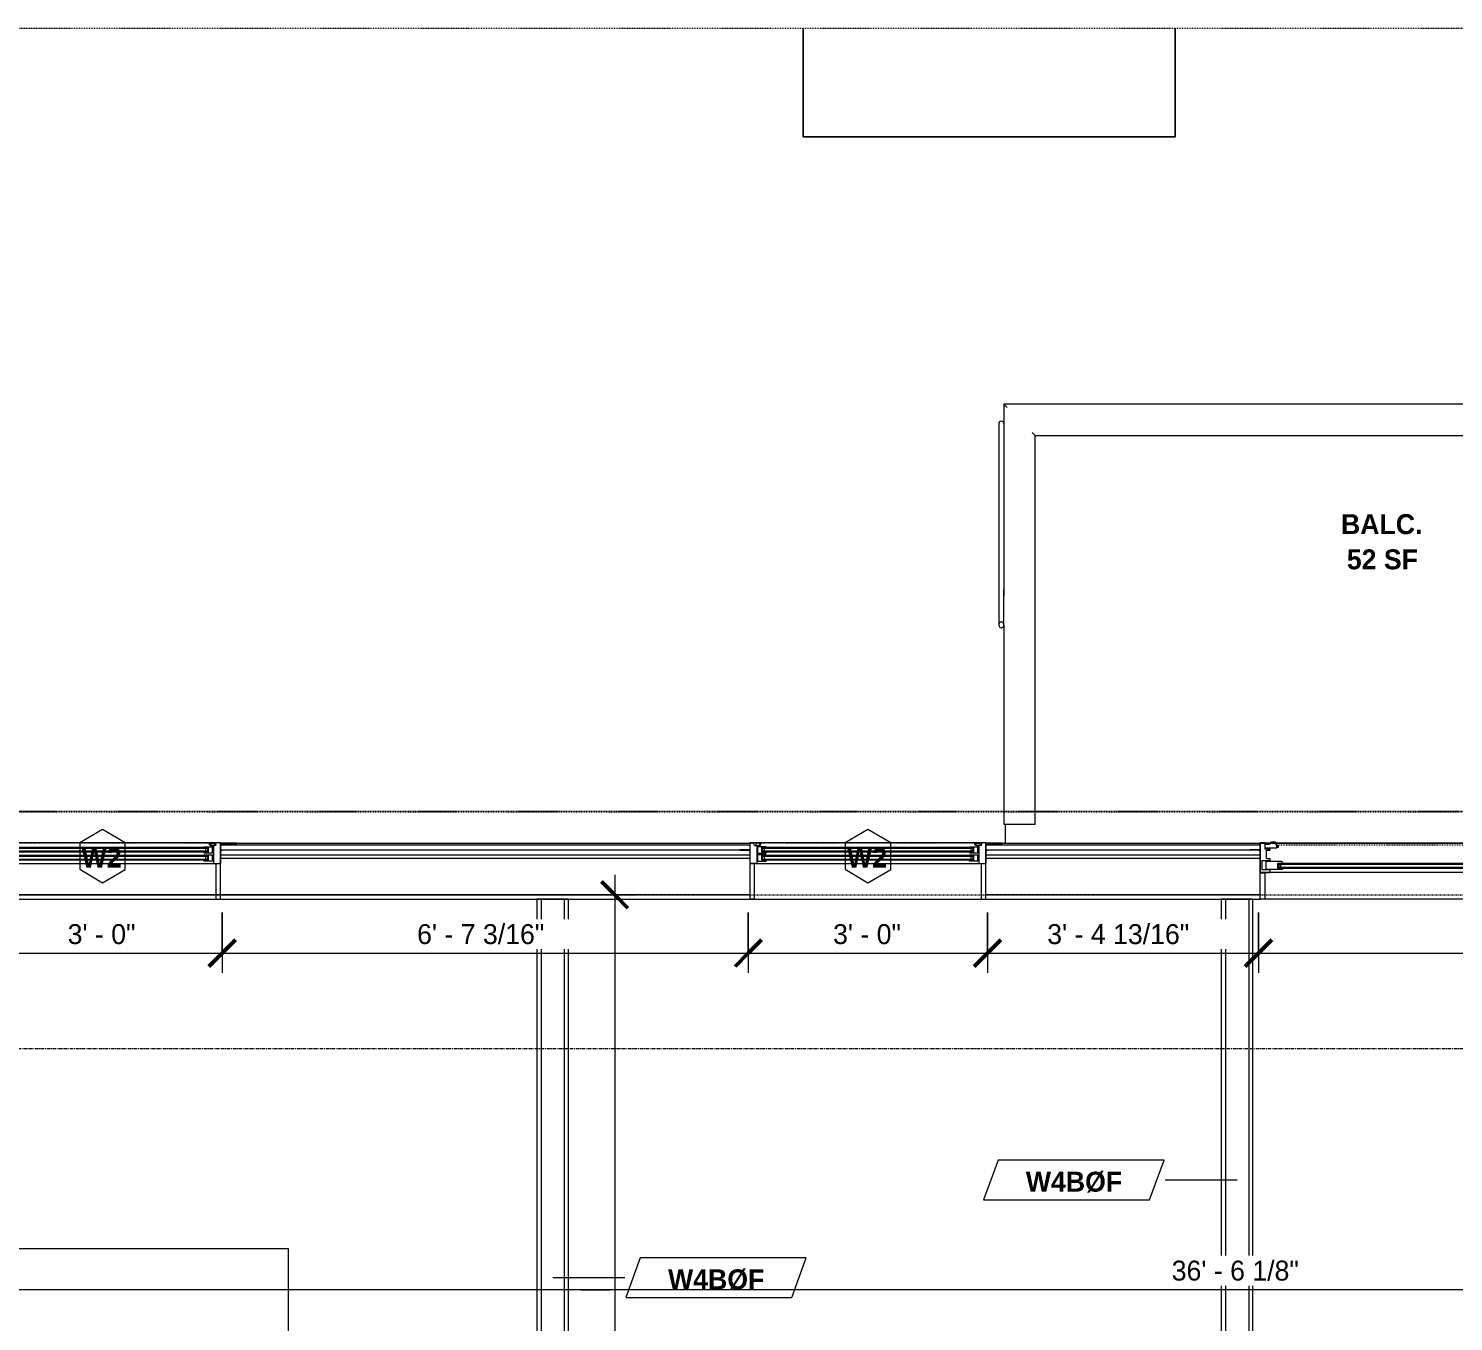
# Model space of a CAD drawing. Header units: inches. Extents: x -4058 to -1781, y 9814 to 12264.
# Drawn here: x -2477.5 to -2263.1, y 12046.1 to 12240.8 of the extents above; entities that cross this region are included whole.
import ezdxf

# ---------------------------------------------------------------- set-up
doc = ezdxf.new("R2010")
doc.units = ezdxf.units.IN
doc.header["$MEASUREMENT"] = 0
for name, pattern in [('Aligning Line 1_8_', [0.25, 0.125, -0.125]), ('Dash', [0.25, 0.125, -0.125]), ('Dash 3_32_', [0.1875, 0.09375, -0.09375]), ('Dash_2_', [0.25, 0.125, -0.125]), ('Grid Line 1_2_', [0.875, 0.5, -0.125, 0.125, -0.125])]:
    doc.linetypes.add(name, pattern=pattern)
for name, color, linetype, lineweight in [('0-1', 7, 'Continuous', 5), ('0-2', 7, 'Continuous', 9), ('A-ANNO-DIMS', 211, 'Continuous', 9), ('A-ANNO-DIMS-32', 211, 'Continuous', 9), ('A-AREA-IDEN', 2, 'Continuous', 9), ('A-DETL-1', 90, 'Dash 3_32_', 9), ('A-DETL-GENF-1', 7, 'Continuous', 9), ('A-DETL-GENF-2', 92, 'Continuous', 18), ('A-DETL-GENF-HDLN-1', 7, 'Dash', 9), ('A-DETL-GENF-HDLN-2', 1, 'Continuous', 18), ('A-DOOR', 31, 'Continuous', 18), ('A-DOOR-1', 7, 'Continuous', 9), ('A-DOOR-FRAM-1', 7, 'Continuous', 9), ('A-FLOR-1', 7, 'Continuous', 9), ('A-FLOR-2', 192, 'Continuous', 9), ('A-FLOR-HRAL-1', 7, 'Continuous', 9), ('A-GLAZ', 151, 'Continuous', 18), ('A-GLAZ-1', 7, 'Continuous', 9), ('A-GLAZ-IDEN', 152, 'Continuous', 9), ('A-WALL-1', 7, 'Continuous', 9), ('A-WALL-2', 113, 'Continuous', 9), ('A-WALL-IDEN', 211, 'Continuous', 9), ('C-TOPO', 7, 'Continuous', 9), ('G-ANNO-SYMB', 111, 'Aligning Line 1_8_', 9), ('I-FURN', 30, 'Continuous', 9), ('S-BEAM-1', 7, 'Continuous', 9), ('S-GRID-1', 1, 'Grid Line 1_2_', 9)]:
    doc.layers.add(name, color=color, linetype=linetype, lineweight=lineweight)
doc.layers.add('0-4', color=250, linetype='Dash_2_')
doc.styles.add('Century Gothic', font='ufonts.com_century-gothic.ttf', dxfattribs={"height": 3})
doc.styles.add('Century Gothic_B', font='GOTHICB.TTF', dxfattribs={"height": 3})
doc.dimstyles.new('THE_DIMENSION_STRING_2', dxfattribs={"dimscale": 12, "dimtxt": 3.132505, "dimasz": 0.333333, "dimexe": 0.25, "dimexo": 0.166667, "dimgap": 0.041667, "dimtad": 1, "dimdec": 4, "dimrnd": 0.0625, "dimzin": 3, "dimdsep": 46, "dimlunit": 4, "dimtxsty": 'Century Gothic', "dimblk1": 'OBLIQUE', "dimblk2": 'OBLIQUE', "dimsah": 1, "dimcen": 0.09, "dimdle": 0.25, "dimazin": 0, "dimtfac": 1, "dimtdec": 4, "dimtix": 1, "dimtmove": 0, "dimatfit": 3, "dimfxl": 1, "dimtvp": 1, "dimtfill": 1, "dimfrac": 2, "dimtolj": 1, "dimtzin": 0, "dimarcsym": 2})
doc.dimstyles.new('THE_DIMENSION_STRING_3', dxfattribs={"dimscale": 12, "dimtxt": 3.132505, "dimasz": 0.333333, "dimexe": 0.25, "dimexo": 0.166667, "dimgap": 0.041667, "dimtad": 1, "dimdec": 4, "dimrnd": 0.0625, "dimzin": 3, "dimdsep": 46, "dimlunit": 4, "dimtxsty": 'Century Gothic', "dimblk1": 'OBLIQUE', "dimblk2": 'OBLIQUE', "dimsah": 1, "dimcen": 0.09, "dimdle": 0.25, "dimazin": 0, "dimtfac": 1, "dimtdec": 4, "dimtix": 1, "dimtmove": 0, "dimatfit": 3, "dimfxl": 1, "dimtvp": 1, "dimtfill": 1, "dimfrac": 2, "dimtolj": 1, "dimtzin": 0, "dimarcsym": 2})
doc.dimstyles.new('THE_DIMENSION_STRING_4', dxfattribs={"dimscale": 12, "dimtxt": 3.132505, "dimasz": 0.333333, "dimexe": 0.25, "dimexo": 0.166667, "dimgap": 0.041667, "dimtad": 1, "dimdec": 4, "dimrnd": 0.0625, "dimzin": 3, "dimdsep": 46, "dimlunit": 4, "dimtxsty": 'Century Gothic', "dimblk1": 'OBLIQUE', "dimblk2": 'OBLIQUE', "dimsah": 1, "dimcen": 0.09, "dimdle": 0.25, "dimazin": 0, "dimtfac": 1, "dimtdec": 4, "dimtix": 1, "dimtmove": 0, "dimatfit": 3, "dimfxl": 1, "dimtvp": 1, "dimtfill": 1, "dimfrac": 2, "dimtolj": 1, "dimtzin": 0, "dimarcsym": 2})

# ---------------------------------------------------------------- blocks, each defined once
blk = doc.blocks.new('Door-Sliding-Marvin-2_Panel_Patio_Door-Essential - MARVIN ESSENTIAL SLIDING - 6_-0_X6_-10_ - 2ND FLOOR-3344872-UNIT PLANS - 2ND FLOOR')
at = {"layer": 'A-DETL-GENF-1'}
for p, q in [((-32.87, -2.72), (-32.87, -2.27)), ((-32.61, -2.72), (-32.61, -2.27))]:
    blk.add_line(p, q, dxfattribs=at)
at = {"layer": 'A-DETL-GENF-2'}
for p, q in [((-35.75, 4.19), (-35.06, 4.19)), ((-35.75, 0.22), (-35.75, 4.19)), ((-35.06, 4.19), (-35.06, 0.22)), ((35.06, 4.19), (35.75, 4.19)), ((35.06, 0.22), (35.06, 4.19)), ((35.75, 4.19), (35.75, 0.22)), ((-35.06, 0.22), (-35.75, 0.22)), ((-35.75, 0.19), (-34.25, 0.19)), ((-35.75, -4.28), (-35.75, 0.19)), ((-34.25, 0.19), (-34.25, -0.1)), ((35.75, 0.22), (35.06, 0.22)), ((-35.5, -0.25), (-34.39, -0.25)), ((-35.5, -1.63), (-35.5, -0.25)), ((-35.5, -1.63), (-34.25, -1.63)), ((-32.41, -1.94), (-34.81, -1.94)), ((-34.81, -1.94), (-34.81, -3.19)), ((-34.39, -0.25), (-34.25, -0.1)), ((-34.25, -1.63), (-34.25, -1.94)), ((-33.09, -2.13), (-32.34, -2.13)), ((-33.09, -2.88), (-33.09, -2.13)), ((-32.98, -2.27), (-32.98, -2.13)), ((-32.34, -2), (-32.41, -1.94)), ((-32.34, -2.13), (-32.34, -2)), ((-37.25, -3.19), (-37.25, -3.23)), ((-35.91, -3.19), (-37.25, -3.19)), ((-35.75, -3.23), (-37.25, -3.23)), ((-35.75, -3.08), (-35.91, -3.08)), ((-35.91, -3.19), (-35.91, -3.08)), ((-35, -4.28), (-35.75, -4.28)), ((-34.25, -3.31), (-35, -3.31)), ((-35, -3.31), (-35, -4.28)), ((-34.81, -3.19), (-32.46, -3.19)), ((-34.25, -3.19), (-34.25, -3.31)), ((-32.38, -2.88), (-33.09, -2.88)), ((-32.98, -2.72), (-32.98, -2.88)), ((-32.46, -3.19), (-32.38, -2.88))]:
    blk.add_line(p, q, dxfattribs=at)
at = {"layer": 'A-DETL-GENF-HDLN-1'}
blk.add_line((1.75, -3.94), (33.01, -3.94), dxfattribs=at)
at = {"layer": 'A-DETL-GENF-HDLN-2'}
for p, q in [((35.75, 0.19), (34.25, 0.19)), ((34.25, 0.19), (34.25, -0.1)), ((35.75, -4.28), (35.75, 0.19)), ((-1.41, -2), (-1.34, -1.94)), ((-1.41, -2.13), (-1.41, -2)), ((-0.66, -2.13), (-1.41, -2.13)), ((-1.34, -1.94), (0.87, -1.94)), ((1.34, -0.25), (-0.88, -0.25)), ((-0.88, -0.25), (-0.88, -1.72)), ((-0.88, -1.5), (1.29, -1.5)), ((0.24, -1.82), (-0.88, -1.72)), ((-0.77, -2.27), (-0.77, -2.13)), ((-0.66, -2.88), (-0.66, -2.13)), ((-0.24, -1.58), (-0.43, -1.58)), ((-0.43, -1.58), (-0.43, -1.68)), ((-0.43, -1.68), (0.43, -1.76)), ((-0.24, -1.51), (-0.24, -1.58)), ((-0.24, -1.62), (-0.24, -1.7)), ((-0.24, -1.62), (0.87, -1.72)), ((0.24, -1.82), (0.24, -1.74)), ((0.24, -1.86), (0.43, -1.86)), ((0.24, -1.93), (0.24, -1.86)), ((0.43, -1.86), (0.43, -1.76)), ((0.66, -1.19), (0.66, -0.44)), ((0.66, -0.44), (1.41, -0.44)), ((1.37, -1.19), (0.66, -1.19)), ((0.77, -0.58), (0.77, -0.44)), ((0.77, -1.04), (0.77, -1.19)), ((0.87, -1.72), (0.87, -3.19)), ((0.88, -1.04), (0.88, -0.58)), ((1.14, -1.04), (1.14, -0.58)), ((1.29, -1.5), (1.37, -1.19)), ((1.41, -0.31), (1.34, -0.25)), ((1.41, -0.44), (1.41, -0.31)), ((32.41, -0.31), (32.47, -0.25)), ((32.41, -0.44), (32.41, -0.31)), ((33.16, -0.44), (32.41, -0.44)), ((32.52, -1.5), (32.44, -1.19)), ((32.44, -1.19), (33.16, -1.19)), ((32.47, -0.25), (34.84, -0.25)), ((34.84, -1.5), (32.52, -1.5)), ((32.68, -1.04), (32.68, -0.58)), ((32.93, -1.04), (32.93, -0.58)), ((33.04, -0.58), (33.04, -0.44)), ((33.04, -1.04), (33.04, -1.19)), ((33.16, -1.19), (33.16, -0.44)), ((34.39, -0.25), (34.25, -0.1)), ((35.5, -1.63), (34.25, -1.63)), ((34.25, -1.63), (34.25, -1.94)), ((34.81, -1.94), (34.25, -1.94)), ((35.5, -0.25), (34.39, -0.25)), ((34.81, -1.94), (34.81, -3.19)), ((34.84, -0.25), (34.84, -1.5)), ((35.5, -1.63), (35.5, -0.25)), ((-32.87, -2.72), (-32.87, -2.27)), ((-32.61, -2.72), (-32.61, -2.27)), ((-1.29, -3.19), (-1.38, -2.88)), ((-1.38, -2.88), (-0.66, -2.88)), ((0.87, -3.19), (-1.29, -3.19)), ((-1.14, -2.72), (-1.14, -2.27)), ((-0.88, -2.72), (-0.88, -2.27)), ((-0.77, -2.72), (-0.77, -2.88)), ((-0.24, -4.05), (-0.24, -3.53)), ((-0.24, -3.53), (1.51, -3.53)), ((0.34, -4.05), (-0.24, -4.05)), ((0.6, -4.36), (0.34, -4.05)), ((1.35, -4.05), (1.51, -4.05)), ((1.35, -4.05), (1.35, -4.36)), ((1.51, -3.53), (1.51, -3.65)), ((1.51, -3.65), (1.75, -3.65)), ((1.51, -3.69), (1.51, -4.05)), ((1.71, -3.69), (1.51, -3.69)), ((1.64, -3.83), (1.64, -3.94)), ((1.64, -3.83), (1.71, -3.83)), ((1.75, -3.94), (1.64, -3.94)), ((1.71, -3.83), (1.71, -3.69)), ((1.75, -3.65), (1.75, -3.94)), ((33.25, -3.65), (33.01, -3.65)), ((33.01, -3.65), (33.01, -3.94)), ((33.01, -3.94), (33.12, -3.94)), ((33.05, -3.69), (33.25, -3.69)), ((33.05, -3.83), (33.05, -3.69)), ((33.12, -3.83), (33.05, -3.83)), ((33.12, -3.83), (33.12, -3.94)), ((33.25, -3.53), (33.25, -3.65)), ((35, -3.53), (33.25, -3.53)), ((33.25, -3.69), (33.25, -4.05)), ((33.41, -4.05), (33.25, -4.05)), ((33.41, -4.05), (33.41, -4.36)), ((34.16, -4.36), (34.42, -4.05)), ((34.81, -3.19), (34.25, -3.19)), ((34.25, -3.19), (34.25, -3.31)), ((34.25, -3.31), (35, -3.31)), ((34.42, -4.05), (35, -4.05)), ((35, -3.31), (35, -4.28)), ((35, -4.28), (35.75, -4.28)), ((35.75, -3.08), (35.9, -3.08)), ((35.75, -3.23), (37.25, -3.23)), ((35.9, -3.19), (35.9, -3.08)), ((35.9, -3.19), (37.25, -3.19)), ((37.25, -3.19), (37.25, -3.23)), ((1.35, -4.36), (0.6, -4.36)), ((33.41, -4.36), (34.16, -4.36))]:
    blk.add_line(p, q, dxfattribs=at)
at = {"layer": 'A-DOOR'}
for p, q in [((-32.98, -2.13), (-0.77, -2.13)), ((0.77, -0.44), (33.04, -0.44)), ((0.77, -0.58), (33.04, -0.58)), ((0.77, -1.04), (33.04, -1.04)), ((0.77, -1.19), (33.04, -1.19)), ((-32.98, -2.27), (-0.77, -2.27)), ((-32.98, -2.72), (-0.77, -2.72)), ((-32.98, -2.88), (-0.77, -2.88))]:
    blk.add_line(p, q, dxfattribs=at)
at = {"layer": 'A-DOOR-1'}
for p, q in [((-40.68, -4.19), (35.75, -4.19)), ((-40.68, -4.19), (-40.68, -4.25)), ((35.75, -4.25), (-40.68, -4.25)), ((35.75, -4.19), (35.75, -4.25))]:
    blk.add_line(p, q, dxfattribs=at)
at = {"layer": 'A-DOOR-FRAM-1'}
for p, q in [((-35.75, 0.19), (35.75, 0.19)), ((-35.75, -4.28), (-35.75, 0.19)), ((35.75, 0.19), (35.75, -4.28)), ((35.75, -4.28), (-35.75, -4.28))]:
    blk.add_line(p, q, dxfattribs=at)
blk = doc.blocks.new('Window-Double_Hung-Marvin-Essential - ESDH3066 - 2nd Floor-3357214-UNIT PLANS - 2ND FLOOR')
at = {"layer": 'A-DETL-GENF-HDLN-1'}
blk.add_line((16.1, 4.22), (-16.5, 4.22), dxfattribs=at)
at = {"layer": 'A-DETL-GENF-HDLN-2'}
for p, q in [((-19.25, 3.23), (-19.25, 3.19)), ((-17.75, 3.23), (-19.25, 3.23)), ((-19.25, 3.19), (-17.9, 3.19)), ((-17.9, 3.19), (-17.9, 3.08)), ((-17.9, 3.08), (-17.75, 3.08)), ((-17.75, 4.28), (-17.16, 4.28)), ((-17.75, 4.28), (-17.75, 1.19)), ((-17.08, 3.87), (-17.16, 4.28)), ((-17.08, 3.87), (-16.19, 3.87)), ((-16.85, 4.25), (-16.85, 3.87)), ((-16.3, 4.25), (-16.85, 4.25)), ((-16.38, 3.77), (-16.72, 3.77)), ((-16.72, 3.77), (-16.72, 1.19)), ((-15.34, 3.69), (-16.56, 3.69)), ((-16.56, 2.75), (-16.56, 3.69)), ((-16.56, 2.75), (-15.34, 2.75)), ((-15.34, 2.47), (-16.56, 2.47)), ((-16.56, 1.53), (-16.56, 2.47)), ((-16.38, 3.87), (-16.38, 3.77)), ((-16.3, 4.01), (-16.3, 4.25)), ((-16.18, 4.01), (-16.3, 4.01)), ((-16.19, 3.97), (-16.1, 3.97)), ((-16.19, 3.87), (-16.19, 3.97)), ((-16.18, 4.22), (-16.1, 4.22)), ((-16.18, 4.22), (-16.18, 4.01)), ((-16.1, 3.97), (-16.1, 4.22)), ((-15.94, 2.87), (-15.94, 3.59)), ((-15.94, 3.59), (-15.28, 3.59)), ((-15.28, 2.87), (-15.94, 2.87)), ((-15.94, 1.65), (-15.94, 2.37)), ((-15.94, 2.37), (-15.28, 2.37)), ((-15.84, 2.88), (-15.84, 3.57)), ((-15.84, 1.66), (-15.84, 2.35)), ((-15.54, 3.01), (-15.54, 3.45)), ((-15.54, 1.79), (-15.54, 2.23)), ((-15.34, 3.69), (-15.28, 3.63)), ((-15.34, 2.75), (-15.28, 2.81)), ((-15.34, 2.47), (-15.28, 2.41)), ((-15.28, 3.59), (-15.28, 3.63)), ((-15.28, 2.81), (-15.28, 2.87)), ((-15.28, 2.37), (-15.28, 2.41)), ((15.34, 3.69), (15.28, 3.63)), ((15.28, 3.59), (15.28, 3.63)), ((15.94, 3.59), (15.28, 3.59)), ((15.28, 2.81), (15.28, 2.87)), ((15.28, 2.87), (15.94, 2.87)), ((15.34, 2.75), (15.28, 2.81)), ((15.34, 2.47), (15.28, 2.41)), ((15.28, 2.37), (15.28, 2.41)), ((15.94, 2.37), (15.28, 2.37)), ((15.34, 3.69), (16.56, 3.69)), ((16.56, 2.75), (15.34, 2.75)), ((15.34, 2.47), (16.56, 2.47)), ((15.54, 3.01), (15.54, 3.45)), ((15.54, 1.79), (15.54, 2.23)), ((15.84, 2.88), (15.84, 3.57)), ((15.84, 1.66), (15.84, 2.35)), ((15.94, 2.87), (15.94, 3.59)), ((15.94, 1.65), (15.94, 2.37)), ((16.18, 4.22), (16.1, 4.22)), ((16.1, 3.97), (16.1, 4.22)), ((16.19, 3.97), (16.1, 3.97)), ((16.18, 4.22), (16.18, 4.01)), ((16.18, 4.01), (16.3, 4.01)), ((16.19, 3.87), (16.19, 3.97)), ((17.08, 3.87), (16.19, 3.87)), ((16.3, 4.01), (16.3, 4.25)), ((16.3, 4.25), (16.85, 4.25)), ((16.38, 3.87), (16.38, 3.77)), ((16.38, 3.77), (16.72, 3.77)), ((16.56, 2.75), (16.56, 3.69)), ((16.56, 1.53), (16.56, 2.47)), ((16.72, 3.77), (16.72, 1.19)), ((16.85, 4.25), (16.85, 3.87)), ((17.08, 3.87), (17.16, 4.28)), ((17.75, 4.28), (17.16, 4.28)), ((17.75, 4.28), (17.75, 1.19)), ((17.75, 3.23), (19.25, 3.23)), ((17.9, 3.08), (17.75, 3.08)), ((17.9, 3.19), (17.9, 3.08)), ((19.25, 3.19), (17.9, 3.19)), ((19.25, 3.23), (19.25, 3.19)), ((-16.72, 1.19), (-17.75, 1.19)), ((-17.13, 1.16), (-17.13, -4.19)), ((-16.56, 1.53), (-15.34, 1.53)), ((-15.28, 1.65), (-15.94, 1.65)), ((-15.34, 1.53), (-15.28, 1.59)), ((-15.28, 1.59), (-15.28, 1.65)), ((15.28, 1.59), (15.28, 1.65)), ((15.28, 1.65), (15.94, 1.65)), ((15.34, 1.53), (15.28, 1.59)), ((16.56, 1.53), (15.34, 1.53)), ((16.72, 1.19), (17.75, 1.19)), ((17.12, -4.19), (17.12, 1.16)), ((-17.13, -4.19), (-17.75, -4.19)), ((17.12, -4.19), (17.75, -4.19))]:
    blk.add_line(p, q, dxfattribs=at)
at = {"layer": 'A-GLAZ'}
for p, q in [((15.84, 3.57), (-15.84, 3.57)), ((15.84, 3.45), (-15.84, 3.45)), ((15.84, 3.01), (-15.84, 3.01)), ((15.84, 2.88), (-15.84, 2.88)), ((15.84, 2.35), (-15.84, 2.35)), ((15.84, 2.23), (-15.84, 2.23)), ((15.84, 1.79), (-15.84, 1.79)), ((15.84, 1.66), (-15.84, 1.66))]:
    blk.add_line(p, q, dxfattribs=at)
at = {"layer": 'A-GLAZ-1'}
for p, q in [((17.75, 4.28), (-17.75, 4.28)), ((-17.75, 4.28), (-17.75, 1.19)), ((17.75, 1.19), (17.75, 4.28)), ((20.21, 4.25), (17.75, 4.25)), ((17.75, 4.19), (20.21, 4.19)), ((20.21, 4.19), (20.21, 4.25)), ((-17.75, 1.19), (17.75, 1.19)), ((-17.75, 1.16), (-17.75, -4.19)), ((17.75, -4.19), (17.75, 1.16)), ((-17.75, -4.19), (17.75, -4.19))]:
    blk.add_line(p, q, dxfattribs=at)
blk = doc.blocks.new('Railing - Baluster_01-2700443-UNIT PLANS - 2ND FLOOR')
at = {"layer": 'A-FLOR-HRAL-1'}
for p, q in [((-0.59, 1.18), (0.59, 1.18)), ((-0.59, 0.59), (-0.59, 1.18)), ((0.59, 1.18), (0.59, 0.59))]:
    blk.add_line(p, q, dxfattribs=at)
blk = doc.blocks.new('Railing - Railing-3286693-UNIT PLANS - 2ND FLOOR')
at = {"layer": 'A-FLOR-HRAL-1'}
for p, q in [((-2216.67, 12184.2), (-2330.72, 12184.2)), ((-2330.72, 12184.2), (-2330.72, 12155.33)), ((-2216.67, 12120.95), (-2216.67, 12184.2)), ((-2326, 12179.48), (-2221.4, 12179.48)), ((-2326, 12120.95), (-2326, 12179.48)), ((-2221.4, 12179.48), (-2221.4, 12120.95)), ((-2330.72, 12151), (-2330.72, 12120.95)), ((-2330.25, 12120.95), (-2330.72, 12120.95)), ((-2326.47, 12120.95), (-2330.25, 12120.95)), ((-2326, 12120.95), (-2326.47, 12120.95)), ((-2220.93, 12120.95), (-2221.4, 12120.95)), ((-2217.15, 12120.95), (-2220.93, 12120.95)), ((-2216.67, 12120.95), (-2217.15, 12120.95))]:
    blk.add_line(p, q, dxfattribs=at)
for points, knots in [([(-2330.72, 12184.2), (-2330.72, 12184.2), (-2330.72, 12184.19), (-2330.69, 12184.17), (-2330.66, 12184.14), (-2330.63, 12184.11), (-2330.61, 12184.08), (-2330.58, 12184.06), (-2330.54, 12184.02), (-2330.5, 12183.97), (-2330.46, 12183.94), (-2330.42, 12183.9), (-2330.35, 12183.83), (-2330.29, 12183.77), (-2330.25, 12183.73)], [0, 0, 0, 0, 0.166667, 0.25, 0.333333, 0.416667, 0.458333, 0.5, 0.583333, 0.666667, 0.708333, 0.75, 0.833333, 1, 1, 1, 1]), ([(-2216.67, 12184.2), (-2216.67, 12184.2), (-2216.68, 12184.19), (-2216.71, 12184.17), (-2216.74, 12184.14), (-2216.77, 12184.11), (-2216.79, 12184.08), (-2216.82, 12184.06), (-2216.86, 12184.02), (-2216.9, 12183.97), (-2216.94, 12183.94), (-2216.98, 12183.9), (-2217.04, 12183.83), (-2217.11, 12183.77), (-2217.15, 12183.73)], [0, 0, 0, 0, 0.166667, 0.25, 0.333333, 0.416667, 0.458333, 0.5, 0.583333, 0.666667, 0.708333, 0.75, 0.833333, 1, 1, 1, 1]), ([(-2326.47, 12179.95), (-2326.43, 12179.91), (-2326.37, 12179.85), (-2326.29, 12179.77), (-2326.24, 12179.72), (-2326.21, 12179.69), (-2326.18, 12179.65), (-2326.14, 12179.62), (-2326.12, 12179.59), (-2326.09, 12179.57), (-2326.06, 12179.54), (-2326.03, 12179.51), (-2326.01, 12179.49), (-2326, 12179.48), (-2326, 12179.48)], [0, 0, 0, 0, 0.166667, 0.25, 0.333333, 0.375, 0.416667, 0.5, 0.541667, 0.583333, 0.666667, 0.75, 0.833333, 1, 1, 1, 1]), ([(-2220.93, 12179.95), (-2220.97, 12179.91), (-2221.03, 12179.85), (-2221.11, 12179.77), (-2221.15, 12179.72), (-2221.19, 12179.69), (-2221.22, 12179.65), (-2221.25, 12179.62), (-2221.28, 12179.59), (-2221.31, 12179.57), (-2221.34, 12179.54), (-2221.36, 12179.51), (-2221.39, 12179.49), (-2221.4, 12179.48), (-2221.4, 12179.48)], [0, 0, 0, 0, 0.166667, 0.25, 0.333333, 0.375, 0.416667, 0.5, 0.541667, 0.583333, 0.666667, 0.75, 0.833333, 1, 1, 1, 1])]:
    blk.add_open_spline(points, degree=3, knots=knots, dxfattribs=at)
at = {"rotation": 180}
blk.add_blockref('Railing - Baluster_01-2700443-UNIT PLANS - 2ND FLOOR', (-2219.04, 12121.54), dxfattribs=at)
blk = doc.blocks.new('Walls 11 - Walls 1-3286647-UNIT PLANS - 2ND FLOOR')
at = {"layer": 'S-BEAM-1'}
for p, q in [((-2331.47, 12181.35), (-2331.47, 12151)), ((-2330.72, 12151), (-2330.72, 12156.33))]:
    blk.add_line(p, q, dxfattribs=at)
at = {"layer": 'S-BEAM-1', "flags": 128}
for points in [[(-2330.72, 12151), (-2330.73, 12151.1), (-2330.77, 12151.2), (-2330.82, 12151.29), (-2330.89, 12151.36), (-2330.97, 12151.41), (-2331.05, 12151.44), (-2331.14, 12151.44), (-2331.23, 12151.41), (-2331.31, 12151.36), (-2331.38, 12151.29), (-2331.43, 12151.2), (-2331.46, 12151.1), (-2331.47, 12151)], [(-2331.47, 12151), (-2331.46, 12150.89), (-2331.43, 12150.79), (-2331.38, 12150.71), (-2331.31, 12150.64), (-2331.23, 12150.59), (-2331.14, 12150.56), (-2331.05, 12150.56), (-2330.97, 12150.59), (-2330.89, 12150.64), (-2330.82, 12150.71), (-2330.77, 12150.79), (-2330.73, 12150.89), (-2330.72, 12151)]]:
    blk.add_lwpolyline(points, dxfattribs=at)
at = {"layer": 'S-BEAM-1'}
blk.add_ellipse((-2331.1, 12181.35), major_axis=(0.375, 0), ratio=0.850805, start_param=0, end_param=3.141593, dxfattribs=at)
blk = doc.blocks.new('CTR - 1st Phase - Shell_rvt-1-UNIT PLANS - 2ND FLOOR')
at = {"layer": 'A-FLOR-1'}
blk.add_line((-2330.54, 12120.95), (-2330.54, 12118.09), dxfattribs=at)
at = {"layer": 'A-WALL-1'}
for p, q in [((-2368.94, 12117.84), (-2448.64, 12117.84)), ((-2368.94, 12118.09), (-2446.18, 12118.09)), ((-2292.14, 12117.84), (-2333.44, 12117.84)), ((-2292.14, 12118.09), (-2330.98, 12118.09)), ((-2368.94, 12117.09), (-2448.64, 12117.09)), ((-2368.94, 12116.34), (-2448.64, 12116.34)), ((-2368.94, 12115.84), (-2448.64, 12115.84)), ((-2448.64, 12115.09), (-2448.64, 12115.06)), ((-2368.94, 12115.06), (-2368.94, 12115.09)), ((-2292.14, 12117.09), (-2333.44, 12117.09)), ((-2292.14, 12116.34), (-2333.44, 12116.34)), ((-2292.14, 12115.84), (-2333.44, 12115.84)), ((-2333.44, 12115.09), (-2333.44, 12115.06)), ((-2292.14, 12113.68), (-2292.14, 12113.71)), ((-2368.94, 12110.34), (-2448.64, 12110.34)), ((-2448.64, 12109.71), (-2368.94, 12109.71)), ((-2292.14, 12110.34), (-2333.44, 12110.34)), ((-2333.44, 12109.71), (-2292.14, 12109.71))]:
    blk.add_line(p, q, dxfattribs=at)
at = {"layer": '0-2'}
for name, p in [('Railing - Railing-3286693-UNIT PLANS - 2ND FLOOR', (0, 0)), ('Walls 11 - Walls 1-3286647-UNIT PLANS - 2ND FLOOR', (0, 0)), ('Window-Double_Hung-Marvin-Essential - ESDH3066 - 2nd Floor-3357214-UNIT PLANS - 2ND FLOOR', (-2466.39, 12113.9)), ('Window-Double_Hung-Marvin-Essential - ESDH3066 - 2nd Floor-3357214-UNIT PLANS - 2ND FLOOR', (-2351.19, 12113.9))]:
    blk.add_blockref(name, p, dxfattribs=at)
at = {"layer": '0-2', "rotation": 180}
blk.add_blockref('Door-Sliding-Marvin-2_Panel_Patio_Door-Essential - MARVIN ESSENTIAL SLIDING - 6_-0_X6_-10_ - 2ND FLOOR-3344872-UNIT PLANS - 2ND FLOOR', (-2256.39, 12113.9), dxfattribs=at)
blk = doc.blocks.new('CTR  - Topography_rvt-1-UNIT PLANS - 2ND FLOOR')
at = {"layer": 'C-TOPO'}
for p, q in [((-2360.95, 12226.84), (-2360.95, 12240.76)), ((-2360.95, 12240.76), (-2360.95, 12226.84)), ((-2304.95, 12240.76), (-2304.95, 12224.44)), ((-2304.95, 12224.44), (-2304.95, 12240.76)), ((-2360.95, 12224.44), (-2360.95, 12226.84)), ((-2360.95, 12226.84), (-2360.95, 12224.44)), ((-2348.52, 12224.44), (-2360.95, 12224.44)), ((-2360.95, 12224.44), (-2348.52, 12224.44)), ((-2304.95, 12224.44), (-2348.52, 12224.44)), ((-2348.52, 12224.44), (-2304.95, 12224.44))]:
    blk.add_line(p, q, dxfattribs=at)
blk = doc.blocks.new('Bed-Standard - King 78_ x 80_-V115-UNIT PLANS - 2ND FLOOR')
at = {"layer": 'I-FURN'}
for p, q in [((-28.31, 38.08), (-28.31, -41.8)), ((49.69, -41.8), (49.69, 38.08)), ((-25.31, 36.2), (-25.31, 24.2)), ((-25.31, 36.2), (46.69, 36.2)), ((46.69, 36.2), (46.69, 24.2)), ((49.69, 24.2), (-28.31, 17.63)), ((-25.31, 24.2), (46.69, 24.2)), ((-28.31, -41.8), (49.69, -41.8))]:
    blk.add_line(p, q, dxfattribs=at)
blk = doc.blocks.new('DIMBLOCK593-UNIT PLANS - 2ND FLOOR')
at = {"layer": 'A-ANNO-DIMS-32'}
for p, q in [((-2484.39, 12107.71), (-2484.39, 12098.59)), ((-2484.39, 12101.59), (-2484.39, 12107.71)), ((-2448.39, 12107.71), (-2448.39, 12098.59)), ((-2448.39, 12101.59), (-2448.39, 12107.71)), ((-2484.39, 12101.59), (-2448.39, 12101.59))]:
    blk.add_line(p, q, dxfattribs=at)
at = {"layer": 'A-ANNO-DIMS-32', "lineweight": 50}
for p, q in [((-2484.39, 12101.59), (-2482.39, 12103.59)), ((-2448.39, 12101.59), (-2446.39, 12103.59)), ((-2484.39, 12101.59), (-2486.39, 12099.59)), ((-2448.39, 12101.59), (-2450.39, 12099.59))]:
    blk.add_line(p, q, dxfattribs=at)
at = {"layer": 'A-ANNO-DIMS-32', "color": 0, "insert": (-2471.63, 12105.94), "char_height": 3, "width": 12.5897, "attachment_point": 1, "line_spacing_factor": 0.984502, "style": 'Century Gothic', "bg_fill": 3, "box_fill_scale": 1.25, "bg_fill_color": 256, "bg_fill_true_color": 13158600, "bg_fill_transparency": 0}
blk.add_mtext('3\' - 0"', dxfattribs=at)
blk = doc.blocks.new('_Oblique')
at = {"color": 0, "linetype": 'ByBlock', "lineweight": -2}
blk.add_line((-0.5, -0.5), (0.5, 0.5), dxfattribs=at)
blk = doc.blocks.new('DIMBLOCK594-UNIT PLANS - 2ND FLOOR')
at = {"layer": 'A-ANNO-DIMS-32'}
for p, q in [((-2448.39, 12107.71), (-2448.39, 12098.59)), ((-2448.39, 12101.59), (-2448.39, 12107.71)), ((-2369.19, 12107.71), (-2369.19, 12098.59)), ((-2369.19, 12101.59), (-2369.19, 12107.71)), ((-2448.39, 12101.59), (-2369.19, 12101.59))]:
    blk.add_line(p, q, dxfattribs=at)
at = {"layer": 'A-ANNO-DIMS-32', "lineweight": 50}
for p, q in [((-2448.39, 12101.59), (-2446.39, 12103.59)), ((-2369.19, 12101.59), (-2367.19, 12103.59)), ((-2448.39, 12101.59), (-2450.39, 12099.59)), ((-2369.19, 12101.59), (-2371.19, 12099.59))]:
    blk.add_line(p, q, dxfattribs=at)
at = {"layer": 'A-ANNO-DIMS-32', "color": 0, "insert": (-2419.03, 12105.94), "char_height": 3, "width": 24.5827, "attachment_point": 1, "line_spacing_factor": 0.984502, "style": 'Century Gothic', "bg_fill": 3, "box_fill_scale": 1.25, "bg_fill_color": 256, "bg_fill_true_color": 13158600, "bg_fill_transparency": 0}
blk.add_mtext('6\' - 7 3/16"', dxfattribs=at)
blk = doc.blocks.new('DIMBLOCK595-UNIT PLANS - 2ND FLOOR')
at = {"layer": 'A-ANNO-DIMS-32'}
for p, q in [((-2369.19, 12107.71), (-2369.19, 12098.59)), ((-2369.19, 12101.59), (-2369.19, 12107.71)), ((-2333.19, 12107.71), (-2333.19, 12098.59)), ((-2333.19, 12101.59), (-2333.19, 12107.71)), ((-2369.19, 12101.59), (-2333.19, 12101.59))]:
    blk.add_line(p, q, dxfattribs=at)
at = {"layer": 'A-ANNO-DIMS-32', "lineweight": 50}
for p, q in [((-2369.19, 12101.59), (-2367.19, 12103.59)), ((-2333.19, 12101.59), (-2331.19, 12103.59)), ((-2369.19, 12101.59), (-2371.19, 12099.59)), ((-2333.19, 12101.59), (-2335.19, 12099.59))]:
    blk.add_line(p, q, dxfattribs=at)
at = {"layer": 'A-ANNO-DIMS-32', "color": 0, "insert": (-2356.43, 12105.94), "char_height": 3, "width": 12.5897, "attachment_point": 1, "line_spacing_factor": 0.984502, "style": 'Century Gothic', "bg_fill": 3, "box_fill_scale": 1.25, "bg_fill_color": 256, "bg_fill_true_color": 13158600, "bg_fill_transparency": 0}
blk.add_mtext('3\' - 0"', dxfattribs=at)
blk = doc.blocks.new('DIMBLOCK596-UNIT PLANS - 2ND FLOOR')
at = {"layer": 'A-ANNO-DIMS-32'}
for p, q in [((-2333.19, 12107.71), (-2333.19, 12098.59)), ((-2333.19, 12101.59), (-2333.19, 12107.71)), ((-2292.39, 12107.71), (-2292.39, 12098.59)), ((-2292.39, 12101.59), (-2292.39, 12107.71)), ((-2333.19, 12101.59), (-2292.39, 12101.59))]:
    blk.add_line(p, q, dxfattribs=at)
at = {"layer": 'A-ANNO-DIMS-32', "lineweight": 50}
for p, q in [((-2333.19, 12101.59), (-2331.19, 12103.59)), ((-2292.39, 12101.59), (-2290.39, 12103.59)), ((-2333.19, 12101.59), (-2335.19, 12099.59)), ((-2292.39, 12101.59), (-2294.39, 12099.59))]:
    blk.add_line(p, q, dxfattribs=at)
at = {"layer": 'A-ANNO-DIMS-32', "color": 0, "insert": (-2324.2, 12105.94), "char_height": 3, "width": 27.387, "attachment_point": 1, "line_spacing_factor": 0.984502, "style": 'Century Gothic', "bg_fill": 3, "box_fill_scale": 1.25, "bg_fill_color": 256, "bg_fill_true_color": 13158600, "bg_fill_transparency": 0}
blk.add_mtext('3\' - 4 13/16"', dxfattribs=at)
blk = doc.blocks.new('DIMBLOCK597-UNIT PLANS - 2ND FLOOR')
at = {"layer": 'A-ANNO-DIMS-32'}
for p, q in [((-2292.39, 12107.71), (-2292.39, 12098.59)), ((-2292.39, 12101.59), (-2292.39, 12107.71)), ((-2220.39, 12107.71), (-2220.39, 12098.59)), ((-2220.39, 12101.59), (-2220.39, 12107.71)), ((-2292.39, 12101.59), (-2220.39, 12101.59))]:
    blk.add_line(p, q, dxfattribs=at)
at = {"layer": 'A-ANNO-DIMS-32', "lineweight": 50}
for p, q in [((-2292.39, 12101.59), (-2290.39, 12103.59)), ((-2220.39, 12101.59), (-2218.39, 12103.59)), ((-2292.39, 12101.59), (-2294.39, 12099.59)), ((-2220.39, 12101.59), (-2222.39, 12099.59))]:
    blk.add_line(p, q, dxfattribs=at)
at = {"layer": 'A-ANNO-DIMS-32', "color": 0, "insert": (-2261.63, 12105.94), "char_height": 3, "width": 12.5897, "attachment_point": 1, "line_spacing_factor": 0.984502, "style": 'Century Gothic', "bg_fill": 3, "box_fill_scale": 1.25, "bg_fill_color": 256, "bg_fill_true_color": 13158600, "bg_fill_transparency": 0}
blk.add_mtext('6\' - 0"', dxfattribs=at)
blk = doc.blocks.new('Wall Tag - Arch Wall-3956453-UNIT PLANS - 2ND FLOOR')
at = {"layer": 'A-WALL-IDEN'}
for p, q in [((-0.3561, 0.0937), (-0.4244, -0.0937)), ((0.4244, 0.0937), (-0.3561, 0.0937)), ((0.3561, -0.0937), (0.4244, 0.0937)), ((-0.4244, -0.0937), (0.3561, -0.0937))]:
    blk.add_line(p, q, dxfattribs=at)
blk = doc.blocks.new('DIMBLOCK699-UNIT PLANS - 2ND FLOOR')
at = {"layer": 'A-ANNO-DIMS-32'}
for p, q in [((-2389.3, 12113.34), (-2389.3, 11958.11)), ((-2610.05, 12110.34), (-2386.3, 12110.34)), ((-2389.3, 12110.34), (-2610.05, 12110.34)), ((-2393.75, 11961.11), (-2386.3, 11961.11)), ((-2389.3, 11961.11), (-2393.75, 11961.11))]:
    blk.add_line(p, q, dxfattribs=at)
at = {"layer": 'A-ANNO-DIMS-32', "lineweight": 50}
for p, q in [((-2389.3, 12110.34), (-2391.3, 12112.34)), ((-2389.3, 12110.34), (-2387.3, 12108.34)), ((-2389.3, 11961.11), (-2391.3, 11963.11)), ((-2389.3, 11961.11), (-2387.3, 11959.11))]:
    blk.add_line(p, q, dxfattribs=at)
at = {"layer": 'A-ANNO-DIMS-32', "color": 0, "insert": (-2393.65, 12025.48), "char_height": 3, "width": 24.5827, "attachment_point": 1, "rotation": 90, "line_spacing_factor": 0.984502, "style": 'Century Gothic', "bg_fill": 3, "box_fill_scale": 1.25, "bg_fill_color": 256, "bg_fill_true_color": 13158600, "bg_fill_transparency": 0}
blk.add_mtext('12\' - 5 1/4"', dxfattribs=at)
blk = doc.blocks.new('DIMBLOCK1125-UNIT PLANS - 2ND FLOOR')
at = {"layer": 'A-ANNO-DIMS-32'}
for p, q in [((-2514.29, 12083.5), (-2514.29, 12047.94)), ((-2514.29, 12050.94), (-2514.29, 12083.5)), ((-2514.29, 12050.94), (-2076.17, 12050.94)), ((-2076.17, 12051.77), (-2076.17, 12047.94)), ((-2076.17, 12050.94), (-2076.17, 12051.77))]:
    blk.add_line(p, q, dxfattribs=at)
at = {"layer": 'A-ANNO-DIMS-32', "lineweight": 50}
for p, q in [((-2514.29, 12050.94), (-2512.29, 12052.94)), ((-2076.17, 12050.94), (-2074.17, 12052.94)), ((-2514.29, 12050.94), (-2516.29, 12048.94)), ((-2076.17, 12050.94), (-2078.17, 12048.94))]:
    blk.add_line(p, q, dxfattribs=at)
at = {"layer": 'A-ANNO-DIMS-32', "color": 0, "insert": (-2305.47, 12055.29), "char_height": 3, "width": 24.5827, "attachment_point": 1, "line_spacing_factor": 0.984502, "style": 'Century Gothic', "bg_fill": 3, "box_fill_scale": 1.25, "bg_fill_color": 256, "bg_fill_true_color": 13158600, "bg_fill_transparency": 0}
blk.add_mtext('36\' - 6 1/8"', dxfattribs=at)
blk = doc.blocks.new('Window Tag - ONE-4156801-UNIT PLANS - 2ND FLOOR')
at = {"layer": 'A-GLAZ-IDEN'}
for p, q in [((0, 0.125), (-0.1071, 0.0619)), ((0.107, 0.062), (0, 0.125)), ((-0.1071, 0.0619), (-0.1071, -0.0619)), ((0.107, -0.0624), (0.107, 0.062)), ((-0.1071, -0.0619), (0, -0.125)), ((0, -0.125), (0.107, -0.0624))]:
    blk.add_line(p, q, dxfattribs=at)

msp = doc.modelspace()

# ---------------------------------------------------------------- linework, layer by layer
at = {"layer": '0-4'}
msp.add_line((-3043.10454, 12122.87596), (-1939.7738, 12122.87596), dxfattribs=at)
at = {"layer": 'A-DETL-1'}
msp.add_line((-2510.66335, 12110.3394), (-2082.66335, 12110.3394), dxfattribs=at)
at = {"layer": 'A-FLOR-2'}
msp.add_line((-2221.32374, 12109.7144), (-2291.44874, 12109.7144), dxfattribs=at)
at = {"layer": 'A-WALL-2'}
for p, q in [((-2396.24874, 12109.7144), (-2400.99874, 12109.7144)), ((-2400.99874, 12109.7144), (-2400.99874, 11978.1144)), ((-2400.37374, 12109.7144), (-2400.37374, 11978.7394)), ((-2396.87374, 11978.7394), (-2396.87374, 12109.7144)), ((-2396.24874, 11978.1144), (-2396.24874, 12109.7144)), ((-2293.24874, 12109.7144), (-2297.99874, 12109.7144)), ((-2297.99874, 12109.7144), (-2297.99874, 11988.52421)), ((-2297.37374, 12109.7144), (-2297.37374, 11988.52421)), ((-2293.87374, 12109.7144), (-2293.87374, 11988.52421)), ((-2293.24874, 11988.52421), (-2293.24874, 12109.7144))]:
    msp.add_line(p, q, dxfattribs=at)
at = {"layer": 'A-WALL-IDEN'}
for p, q in [((-2295.62374, 12067.42749), (-2306.46689, 12067.42749)), ((-2398.62374, 12052.73176), (-2387.78058, 12052.73176))]:
    msp.add_line(p, q, dxfattribs=at)
at = {"layer": 'G-ANNO-SYMB'}
for p, q in [((-1813.52288, 12240.74859), (-4009.5295, 12240.74859)), ((-1939.7738, 12122.87596), (-3043.10454, 12122.87596))]:
    msp.add_line(p, q, dxfattribs=at)

# ---------------------------------------------------------------- block references
at = {"layer": '0-1'}
for name in ['CTR  - Topography_rvt-1-UNIT PLANS - 2ND FLOOR', 'CTR - 1st Phase - Shell_rvt-1-UNIT PLANS - 2ND FLOOR']:
    msp.add_blockref(name, (0, 0), dxfattribs=at)
at = {"layer": 'A-GLAZ-IDEN', "xscale": 31.99999999999999, "yscale": 31.99999999999999, "zscale": 31.99999999999999}
msp.add_blockref('Window Tag - ONE-4156801-UNIT PLANS - 2ND FLOOR', (-2351.18624, 12116.18368), dxfattribs=at)
at = {"layer": 'A-WALL-IDEN', "xscale": 31.99999999999999, "yscale": 31.99999999999999, "zscale": 31.99999999999999}
for p in [(-2320.1986, 12067.42749), (-2374.04888, 12052.73176)]:
    msp.add_blockref('Wall Tag - Arch Wall-3956453-UNIT PLANS - 2ND FLOOR', p, dxfattribs=at)
at = {"layer": 'I-FURN', "rotation": 89.99999999955911}
msp.add_blockref('Bed-Standard - King 78_ x 80_-V115-UNIT PLANS - 2ND FLOOR', (-2480.16882, 12007.37587), dxfattribs=at)

# ---------------------------------------------------------------- texts
at = {"layer": 'A-AREA-IDEN', "char_height": 3, "attachment_point": 1, "style": 'Century Gothic_B'}
for s, insert, width in [('BALC.', (-2279.98598, 12167.65042), 14.544), ('52 SF', (-2279.11039, 12162.35328), 12.423)]:
    msp.add_mtext(s, dxfattribs=dict(at, insert=insert, width=width))
at = {"layer": 'A-GLAZ-IDEN', "char_height": 3, "width": 7.575, "attachment_point": 1, "style": 'Century Gothic_B'}
for insert in [(-2469.52298, 12117.46743), (-2354.32298, 12117.46743)]:
    msp.add_mtext('W2', dxfattribs=dict(at, insert=insert))
at = {"layer": 'A-WALL-IDEN', "char_height": 3, "width": 17.372, "attachment_point": 1, "style": 'Century Gothic_B'}
for insert in [(-2327.41452, 12068.67502), (-2381.2648, 12053.97929)]:
    msp.add_mtext('W4BØF', dxfattribs=dict(at, insert=insert))

# ---------------------------------------------------------------- next in the draw order: dimensions: what is measured, and where the dimension line sits
at = {"layer": 'A-ANNO-DIMS'}
dim = msp.add_linear_dim(base=(-2448.38624, 12101.59469), p1=(-2484.38624, 12109.7144), p2=(-2448.38624, 12109.7144), dimstyle='THE_DIMENSION_STRING_2', override={"dimpost": '<>', "dimfxl": 36}, dxfattribs=at)
dim.commit()
dim.dimension.update_dxf_attribs({"geometry": 'DIMBLOCK593-UNIT PLANS - 2ND FLOOR', "text_midpoint": (-2466.38624, 12103.67015)})

# ---------------------------------------------------------------- next in the draw order: dimensions: what is measured, and where the dimension line sits
dim = msp.add_linear_dim(base=(-2369.18624, 12101.59469), p1=(-2448.38624, 12109.7144), p2=(-2369.18624, 12109.7144), dimstyle='THE_DIMENSION_STRING_2', override={"dimpost": '<>', "dimfxl": 79.2}, dxfattribs=at)
dim.commit()
dim.dimension.update_dxf_attribs({"geometry": 'DIMBLOCK594-UNIT PLANS - 2ND FLOOR', "text_midpoint": (-2408.78624, 12103.83636)})

# ---------------------------------------------------------------- next in the draw order: dimensions: what is measured, and where the dimension line sits
dim = msp.add_linear_dim(base=(-2389.3049, 11961.1144), p1=(-2608.04918, 12110.3394), p2=(-2395.74874, 11961.1144), angle=90, dimstyle='THE_DIMENSION_STRING_3', override={"dimpost": '<>', "dimfxl": 259.49871}, dxfattribs=at)
dim.commit()
dim.dimension.update_dxf_attribs({"geometry": 'DIMBLOCK699-UNIT PLANS - 2ND FLOOR', "text_midpoint": (-2391.54657, 12035.7269)})
dim = msp.add_linear_dim(base=(-2333.18624, 12101.59469), p1=(-2369.18624, 12109.7144), p2=(-2333.18624, 12109.7144), dimstyle='THE_DIMENSION_STRING_2', override={"dimpost": '<>', "dimfxl": 36}, dxfattribs=at)
dim.commit()
dim.dimension.update_dxf_attribs({"geometry": 'DIMBLOCK595-UNIT PLANS - 2ND FLOOR', "text_midpoint": (-2351.18624, 12103.67015)})

# ---------------------------------------------------------------- next in the draw order: linework, layer by layer
at = {"layer": 'S-GRID-1'}
msp.add_line((-1781.27288, 12087.1894), (-4041.7795, 12087.1894), dxfattribs=at)

# ---------------------------------------------------------------- next in the draw order: block references
at = {"layer": 'A-GLAZ-IDEN', "xscale": 31.99999999999999, "yscale": 31.99999999999999, "zscale": 31.99999999999999}
msp.add_blockref('Window Tag - ONE-4156801-UNIT PLANS - 2ND FLOOR', (-2466.38624, 12116.18368), dxfattribs=at)

# ---------------------------------------------------------------- next in the draw order: dimensions: what is measured, and where the dimension line sits
at = {"layer": 'A-ANNO-DIMS'}
for base, p1, p2, dimstyle, override, picture, middle in [((-2292.38624, 12101.59469), (-2333.18624, 12109.7144), (-2292.38624, 12109.7144), 'THE_DIMENSION_STRING_2', {"dimpost": '<>', "dimfxl": 40.8}, 'DIMBLOCK596-UNIT PLANS - 2ND FLOOR', (-2312.78624, 12103.83636)), ((-2076.17374, 12050.94179), (-2514.28624, 12085.5019), (-2076.17374, 12053.77021), 'THE_DIMENSION_STRING_4', {"dimpost": '<>', "dimfxl": 439.260131}, 'DIMBLOCK1125-UNIT PLANS - 2ND FLOOR', (-2295.22999, 12053.18346))]:
    dim = msp.add_linear_dim(base=base, p1=p1, p2=p2, dimstyle=dimstyle, override=override, dxfattribs=at)
    dim.commit()
    dim.dimension.update_dxf_attribs({"geometry": picture, "text_midpoint": middle})

# ---------------------------------------------------------------- next in the draw order: dimensions: what is measured, and where the dimension line sits
dim = msp.add_linear_dim(base=(-2220.38624, 12101.59469), p1=(-2292.38624, 12109.7144), p2=(-2220.38624, 12109.7144), dimstyle='THE_DIMENSION_STRING_2', override={"dimpost": '<>', "dimfxl": 72}, dxfattribs=at)
dim.commit()
dim.dimension.update_dxf_attribs({"geometry": 'DIMBLOCK597-UNIT PLANS - 2ND FLOOR', "text_midpoint": (-2256.38624, 12103.67015)})

doc.saveas('drawing.dxf')
